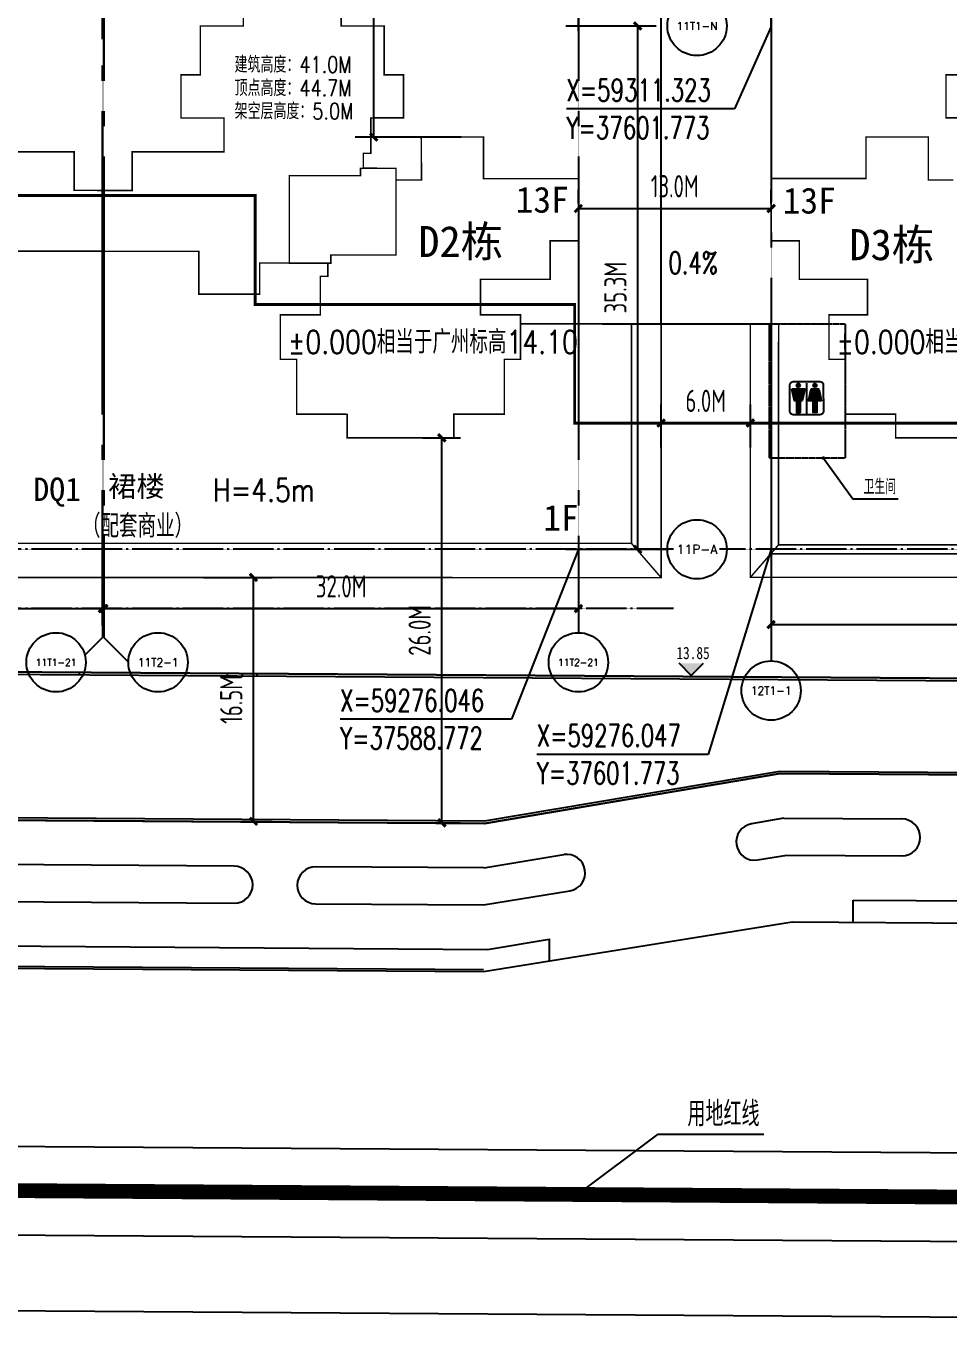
# Model space of a CAD drawing. Header units: inches. Extents: x 12502 to 585460, y 5002 to 415502.
# Drawn here: x 378289 to 440496, y 64103 to 153013 of the extents above; entities that cross this region are included whole.
import ezdxf
from ezdxf.enums import TextEntityAlignment as Align

# ---------------------------------------------------------------- set-up
doc = ezdxf.new("R2010")
doc.units = ezdxf.units.IN
doc.header["$MEASUREMENT"] = 0
for name, pattern in [('DASH', [0.35, 0.25, -0.1]), ('DOTE', [2.42, 2, -0.2, 0.02, -0.2]), ('X-A7-L1-PLAN$0$DOTE', [2.42, 2, -0.2, 0.02, -0.2])]:
    doc.linetypes.add(name, pattern=pattern)
for name, color, linetype in [('-1-500室外标高', 4, 'Continuous'), ('@YL', 2, 'Continuous'), ('@填充', 8, 'Continuous'), ('AXIS_TEXT', 7, 'Continuous'), ('DIM_COOR', 3, 'Continuous'), ('DIM_LEAD', 3, 'Continuous'), ('DIM_SYMB', 3, 'Continuous'), ('DL_道路红线_干道网_', 6, 'Continuous'), ('DL_道路红线_支路网_', 1, 'Continuous'), ('DOTE', 16, 'Continuous'), ('PUB_DIM', 3, 'Continuous'), ('PUB_TEXT', 7, 'Continuous'), ('RMJM - P1 - P - 120-1$0$文字说明', 7, 'Continuous'), ('SHAPE', 161, 'Continuous'), ('YD_设施符号', 7, 'Continuous'), ('地下轮廓', 5, 'Continuous'), ('屋顶轮廓', 36, 'Continuous'), ('总图草图2013_08_27$0$花都地段2', 6, 'Continuous'), ('扑救面', 2, 'Continuous')]:
    doc.layers.add(name, color=color, linetype=linetype)
doc.styles.add('_TCH_AXIS', font='COMPLEX', dxfattribs={"bigfont": 'GBCBIG'})
doc.styles.add('_TCH_DIM', font='SIMPLEX', dxfattribs={"bigfont": 'GBCBIG'})
doc.styles.add('_TCH_DIM_T3', font='SIMPLEX', dxfattribs={"width": 0.705882, "bigfont": 'GBCBIG'})
doc.styles.add('DIM_FONT', font='superos.shx', dxfattribs={"width": 0.8, "bigfont": 'haiwenzw.shx'})
doc.styles.add('DIMST', font='', dxfattribs={"width": 0.8})
doc.styles.add('RMJM - P1 - P - 120-1$0$RMJM_TEXT', font='arial.ttf', dxfattribs={"height": 2.5})
doc.styles.add('text_zheng', font='simplex.shx', dxfattribs={"width": 0.8, "bigfont": 'hztxt.shx'})
doc.styles.get('DIMST').set_extended_font_data('SimSun')
doc.dimstyles.new('_TCH_ARCH&&500', dxfattribs={"dimtxt": 1487.5, "dimasz": 500, "dimexe": 1250, "dimexo": 1500, "dimgap": 631.25, "dimtad": 1, "dimdec": 0, "dimzin": 0, "dimdsep": 46, "dimtxsty": '_TCH_DIM_T3', "dimblk": 'ARCHTICK', "dimcen": 0.09, "dimclrt": 7, "dimazin": 2, "dimtfac": 1, "dimtdec": 0, "dimtix": 1, "dimtmove": 2, "dimatfit": 3, "dimfxl": 1, "dimtolj": 1, "dimtzin": 0, "dimarcsym": 0})
doc.dimstyles.new('DIMN500', dxfattribs={"dimscale": 5, "dimtxt": 300, "dimasz": 100, "dimexe": 250, "dimexo": 300, "dimgap": 150, "dimtad": 1, "dimdec": 0, "dimzin": 0, "dimdsep": 46, "dimtxsty": 'DIM_FONT', "dimblk": 'ARCHTICK', "dimcen": 0.09, "dimclrt": 7, "dimazin": 2, "dimtfac": 1, "dimtdec": 0, "dimtix": 1, "dimtmove": 2, "dimatfit": 3, "dimldrblk": 'ARCHTICK', "dimfxl": 1, "dimtolj": 1, "dimtzin": 0, "dimarcsym": 0})

# ---------------------------------------------------------------- blocks, each defined once
blk = doc.blocks.new('_ArchTick')
at = {"color": 0, "linetype": 'ByBlock', "const_width": 0.4}
blk.add_lwpolyline([(-0.5, -0.5), (0.5, 0.5)], dxfattribs=at)
blk = doc.blocks.new('*D151')
at = {"layer": 'Defpoints', "color": 0, "transparency": 16777216}
for p in [(63447, -149142), (31446, -155523), (63447, -155523)]:
    blk.add_point(p, dxfattribs=at)
at = {"layer": 'PUB_DIM', "color": 0, "lineweight": -2, "transparency": 16777216}
for p, q in [((31446, -154023), (31446, -147892)), ((63447, -154023), (63447, -147892)), ((31446, -149142), (63447, -149142))]:
    blk.add_line(p, q, dxfattribs=at)
at = {"layer": 'PUB_DIM', "color": 0, "lineweight": -2, "transparency": 16777216, "xscale": 500, "yscale": 500, "zscale": 500, "rotation": 180}
blk.add_blockref('_ArchTick', (31446, -149142), dxfattribs=at)
at = {"layer": 'PUB_DIM', "color": 0, "lineweight": -2, "transparency": 16777216, "xscale": 500, "yscale": 500, "zscale": 500}
blk.add_blockref('_ArchTick', (63447, -149142), dxfattribs=at)
at = {"layer": 'PUB_DIM', "color": 7, "transparency": 16777216, "insert": (47447, -147642), "char_height": 1500, "attachment_point": 5, "style": 'DIM_FONT'}
blk.add_mtext('\\A1;32.0M', dxfattribs=at)
blk = doc.blocks.new('*D152')
at = {"layer": 'Defpoints', "color": 0, "transparency": 16777216}
for p in [(31446, -186481), (63447, -186481), (63447, -192463)]:
    blk.add_point(p, dxfattribs=at)
at = {"layer": 'PUB_DIM', "color": 0, "lineweight": -2, "transparency": 16777216}
for p, q in [((31446, -187981), (31446, -193713)), ((63447, -187981), (63447, -193713)), ((31446, -192463), (63447, -192463))]:
    blk.add_line(p, q, dxfattribs=at)
at = {"layer": 'PUB_DIM', "color": 0, "lineweight": -2, "transparency": 16777216, "xscale": 500, "yscale": 500, "zscale": 500, "rotation": 180}
blk.add_blockref('_ArchTick', (31446, -192463), dxfattribs=at)
at = {"layer": 'PUB_DIM', "color": 0, "lineweight": -2, "transparency": 16777216, "xscale": 500, "yscale": 500, "zscale": 500}
blk.add_blockref('_ArchTick', (63447, -192463), dxfattribs=at)
at = {"layer": 'PUB_DIM', "color": 7, "transparency": 16777216, "insert": (47447, -190963), "char_height": 1500, "attachment_point": 5, "style": 'DIM_FONT'}
blk.add_mtext('\\A1;32.0M', dxfattribs=at)
blk = doc.blocks.new('*D153')
at = {"layer": 'Defpoints', "color": 0, "transparency": 16777216}
for p in [(95556, -149141), (63556, -154989), (95556, -154989)]:
    blk.add_point(p, dxfattribs=at)
at = {"layer": 'PUB_DIM', "color": 0, "lineweight": -2, "transparency": 16777216}
for p, q in [((63556, -153489), (63556, -147891)), ((95556, -153489), (95556, -147891)), ((63556, -149141), (95556, -149141))]:
    blk.add_line(p, q, dxfattribs=at)
at = {"layer": 'PUB_DIM', "color": 0, "lineweight": -2, "transparency": 16777216, "xscale": 500, "yscale": 500, "zscale": 500, "rotation": 180}
blk.add_blockref('_ArchTick', (63556, -149141), dxfattribs=at)
at = {"layer": 'PUB_DIM', "color": 0, "lineweight": -2, "transparency": 16777216, "xscale": 500, "yscale": 500, "zscale": 500}
blk.add_blockref('_ArchTick', (95556, -149141), dxfattribs=at)
at = {"layer": 'PUB_DIM', "color": 7, "transparency": 16777216, "insert": (79556, -147641), "char_height": 1500, "attachment_point": 5, "style": 'DIM_FONT'}
blk.add_mtext('\\A1;32.0M', dxfattribs=at)
blk = doc.blocks.new('*D154')
at = {"layer": 'Defpoints', "color": 0, "transparency": 16777216}
for p in [(63556, -186434), (95556, -186434), (95556, -192463)]:
    blk.add_point(p, dxfattribs=at)
at = {"layer": 'PUB_DIM', "color": 0, "lineweight": -2, "transparency": 16777216}
for p, q in [((63556, -187934), (63556, -193713)), ((95556, -187934), (95556, -193713)), ((63556, -192463), (95556, -192463))]:
    blk.add_line(p, q, dxfattribs=at)
at = {"layer": 'PUB_DIM', "color": 0, "lineweight": -2, "transparency": 16777216, "xscale": 500, "yscale": 500, "zscale": 500, "rotation": 180}
blk.add_blockref('_ArchTick', (63556, -192463), dxfattribs=at)
at = {"layer": 'PUB_DIM', "color": 0, "lineweight": -2, "transparency": 16777216, "xscale": 500, "yscale": 500, "zscale": 500}
blk.add_blockref('_ArchTick', (95556, -192463), dxfattribs=at)
at = {"layer": 'PUB_DIM', "color": 7, "transparency": 16777216, "insert": (79556, -190963), "char_height": 1500, "attachment_point": 5, "style": 'DIM_FONT'}
blk.add_mtext('\\A1;32.0M', dxfattribs=at)
blk = doc.blocks.new('*D155')
at = {"layer": 'Defpoints', "color": 0, "transparency": 16777216}
for p in [(93210, -153142), (99556, -153142), (93210, -188463)]:
    blk.add_point(p, dxfattribs=at)
at = {"layer": 'PUB_DIM', "color": 0, "lineweight": -2, "transparency": 16777216}
for p, q in [((94710, -153142), (100806, -153142)), ((99556, -188463), (99556, -153142)), ((94710, -188463), (100806, -188463))]:
    blk.add_line(p, q, dxfattribs=at)
at = {"layer": 'PUB_DIM', "color": 0, "lineweight": -2, "transparency": 16777216, "xscale": 500, "yscale": 500, "zscale": 500}
for p, rotation in [((99556, -153142), 90), ((99556, -188463), 270)]:
    blk.add_blockref('_ArchTick', p, dxfattribs=dict(at, rotation=rotation))
at = {"layer": 'PUB_DIM', "color": 7, "transparency": 16777216, "insert": (98056, -170802), "char_height": 1500, "attachment_point": 5, "rotation": 90, "style": 'DIM_FONT'}
blk.add_mtext('\\A1;35.3M', dxfattribs=at)
blk = doc.blocks.new('*D156')
at = {"layer": 'Defpoints', "color": 0, "transparency": 16777216}
for p in [(195220, -152416), (163219, -157959), (195220, -157959)]:
    blk.add_point(p, dxfattribs=at)
at = {"layer": 'PUB_DIM', "color": 0, "lineweight": -2, "transparency": 16777216}
for p, q in [((163219, -156459), (163219, -151166)), ((195220, -156459), (195220, -151166)), ((163219, -152416), (195220, -152416))]:
    blk.add_line(p, q, dxfattribs=at)
at = {"layer": 'PUB_DIM', "color": 0, "lineweight": -2, "transparency": 16777216, "xscale": 500, "yscale": 500, "zscale": 500, "rotation": 180}
blk.add_blockref('_ArchTick', (163219, -152416), dxfattribs=at)
at = {"layer": 'PUB_DIM', "color": 0, "lineweight": -2, "transparency": 16777216, "xscale": 500, "yscale": 500, "zscale": 500}
blk.add_blockref('_ArchTick', (195220, -152416), dxfattribs=at)
at = {"layer": 'PUB_DIM', "color": 7, "transparency": 16777216, "insert": (179219, -150916), "char_height": 1500, "attachment_point": 5, "style": 'DIM_FONT'}
blk.add_mtext('\\A1;32.0M', dxfattribs=at)
blk = doc.blocks.new('*D157')
at = {"layer": 'Defpoints', "color": 0, "transparency": 16777216}
for p in [(163219, -190684), (195220, -190684), (195220, -196814)]:
    blk.add_point(p, dxfattribs=at)
at = {"layer": 'PUB_DIM', "color": 0, "lineweight": -2, "transparency": 16777216}
for p, q in [((163219, -192184), (163219, -198064)), ((195220, -192184), (195220, -198064)), ((163219, -196814), (195220, -196814))]:
    blk.add_line(p, q, dxfattribs=at)
at = {"layer": 'PUB_DIM', "color": 0, "lineweight": -2, "transparency": 16777216, "xscale": 500, "yscale": 500, "zscale": 500, "rotation": 180}
blk.add_blockref('_ArchTick', (163219, -196814), dxfattribs=at)
at = {"layer": 'PUB_DIM', "color": 0, "lineweight": -2, "transparency": 16777216, "xscale": 500, "yscale": 500, "zscale": 500}
blk.add_blockref('_ArchTick', (195220, -196814), dxfattribs=at)
at = {"layer": 'PUB_DIM', "color": 7, "transparency": 16777216, "insert": (179219, -195314), "char_height": 1500, "attachment_point": 5, "style": 'DIM_FONT'}
blk.add_mtext('\\A1;32.0M', dxfattribs=at)
blk = doc.blocks.new('D1D2lkx')
at = {"layer": 'SHAPE', "const_width": 100}
for points in [[(56575, -95941), (62984, -95941), (62985, -91841), (61075, -91835), (61074, -89235), (54875, -89235)], [(79084, -79340), (79084, -80740), (81984, -80740), (81984, -84040), (83284, -84040), (83284, -86940), (81084, -86946), (81084, -89340), (80584, -89340), (80584, -90340), (82784, -90346), (82784, -91140), (84507, -91140), (84484, -88240), (88684, -88240), (88684, -91040), (95084, -91040), (95084, -95246), (93184, -95240), (93184, -97846), (88484, -97846), (88484, -100240), (91184, -100240), (91184, -103240), (90084, -103240), (90084, -106940), (86684, -106940), (86685, -108540), (79484, -108540), (79484, -106946), (76084, -106940), (76084, -103240), (74984, -103240), (74984, -100240), (77684, -100240), (77684, -97640), (78184, -97640), (78184, -96740), (73584, -96740), (73584, -98840), (69484, -98840), (69484, -95946), (63074, -95946), (63074, -91846), (64984, -91840), (64984, -89240), (71184, -89240), (71184, -86946), (68284, -86946), (68284, -84040), (69584, -84040), (69584, -80746), (72484, -80740), (72484, -79340)], [(32874, -97640), (30878, -97640), (30878, -117961), (100665, -117972), (100665, -100850), (91185, -100840)], [(98665, -100840), (98665, -115661), (33178, -115661), (33178, -97835)], [(98665, -115661), (100665, -117972)]]:
    blk.add_lwpolyline(points, dxfattribs=at)
blk.add_lwpolyline([(80384, -90346), (82784, -90346), (82784, -96196), (78384, -96196), (78384, -96746), (75584, -96746), (75584, -90846), (80384, -90846)], close=True, dxfattribs=at)
blk = doc.blocks.new('D3D4lkx')
at = {"layer": 'SHAPE', "const_width": 100}
for points in [[(168689, -101327), (163389, -101321), (163389, -118442), (217972, -118447), (231946, -104877), (231946, -80058), (235347, -62687), (220665, -62687), (218198, -75058), (218198, -86887), (217098, -86887)], [(233106, -62687), (229746, -79844), (229746, -103952), (217080, -116247), (165289, -116247), (165292, -101326)], [(177889, -84527), (176589, -84527), (176589, -87427), (178789, -87427)], [(177089, -91627), (175389, -91627), (175389, -88727), (171189, -88727), (171189, -91527), (164789, -91527), (164789, -95727), (166689, -95727), (166689, -98327), (171289, -98327), (171289, -100727), (168689, -100727), (168689, -103727), (169789, -103727), (169789, -107427), (173189, -107427), (173189, -109027), (180389, -109027)], [(165289, -116247), (163389, -118442)]]:
    blk.add_lwpolyline(points, dxfattribs=at)
blk = doc.blocks.new('gjwz')
at = {"color": 251, "linetype": 'DASH'}
blk.add_lwpolyline([(36070564, 59282207), (36065463, 59282207), (36065463, 59291267), (36070564, 59291267)], close=True, dxfattribs=at)
blk = doc.blocks.new('*U53')
at = {"layer": 'YD_设施符号', "linetype": 'Continuous'}
for p, q in [((48778.61, 60317.96), (48778.24, 60317.09)), ((48778.24, 60317.09), (48778.24, 60317.09)), ((48778.24, 60317.09), (48778.24, 60317.09)), ((48778.24, 60317.09), (48778.24, 60317.09)), ((48778.24, 60317.09), (48778.61, 60316.22)), ((48779.48, 60318.33), (48778.61, 60317.97)), ((48778.61, 60317.97), (48778.61, 60317.97)), ((48778.61, 60317.97), (48778.61, 60317.96)), ((48778.61, 60317.96), (48778.61, 60317.96)), ((48780.35, 60317.97), (48779.48, 60318.33)), ((48780.35, 60317.97), (48780.35, 60317.97)), ((48780.35, 60317.97), (48780.35, 60317.96)), ((48780.35, 60317.96), (48780.35, 60317.96)), ((48780.35, 60317.96), (48780.72, 60317.09)), ((48780.72, 60317.09), (48780.36, 60316.22)), ((48780.72, 60317.09), (48780.72, 60317.09)), ((48780.72, 60317.09), (48780.72, 60317.09)), ((48780.72, 60317.09), (48780.72, 60317.09)), ((48789.85, 60317.96), (48789.49, 60317.09)), ((48789.49, 60317.09), (48789.49, 60317.09)), ((48789.49, 60317.09), (48789.49, 60317.09)), ((48789.49, 60317.09), (48789.49, 60317.09)), ((48789.49, 60317.09), (48789.85, 60316.22)), ((48790.73, 60318.33), (48789.85, 60317.97)), ((48789.85, 60317.97), (48789.85, 60317.97)), ((48789.85, 60317.97), (48789.85, 60317.96)), ((48789.85, 60317.96), (48789.85, 60317.96)), ((48790.73, 60318.33), (48790.73, 60318.33)), ((48790.73, 60318.33), (48790.73, 60318.33)), ((48790.73, 60318.33), (48791.6, 60317.97)), ((48791.6, 60317.97), (48791.6, 60317.97)), ((48791.6, 60317.97), (48791.6, 60317.96)), ((48791.6, 60317.96), (48791.6, 60317.96)), ((48791.6, 60317.96), (48791.97, 60317.09)), ((48791.96, 60317.09), (48791.6, 60316.22)), ((48791.97, 60317.09), (48791.96, 60317.09)), ((48791.96, 60317.09), (48791.96, 60317.09)), ((48791.97, 60317.09), (48791.97, 60317.09)), ((48783.77, 60314.56), (48775.18, 60314.56)), ((48775.18, 60314.56), (48776.96, 60306.69)), ((48778.61, 60316.22), (48778.61, 60316.22)), ((48778.61, 60316.22), (48778.61, 60316.22)), ((48778.61, 60316.22), (48778.61, 60316.22)), ((48778.61, 60316.22), (48779.48, 60315.85)), ((48780.35, 60316.22), (48779.48, 60315.85)), ((48779.48, 60315.85), (48779.48, 60315.85)), ((48779.48, 60315.85), (48779.48, 60315.85)), ((48780.36, 60316.22), (48780.35, 60316.22)), ((48780.35, 60316.22), (48780.35, 60316.22)), ((48780.36, 60316.22), (48780.36, 60316.22)), ((48783.77, 60314.56), (48781.97, 60306.69)), ((48783.77, 60314.56), (48783.77, 60314.56)), ((48788.24, 60314.56), (48786.44, 60306.69)), ((48793.25, 60314.56), (48788.24, 60314.56)), ((48788.24, 60314.56), (48788.24, 60314.56)), ((48788.24, 60314.56), (48788.24, 60314.56)), ((48789.85, 60316.22), (48789.85, 60316.22)), ((48789.85, 60316.22), (48789.86, 60316.22)), ((48789.86, 60316.22), (48789.86, 60316.22)), ((48790.73, 60315.85), (48789.86, 60316.22)), ((48791.6, 60316.22), (48790.73, 60315.85)), ((48791.6, 60316.22), (48791.6, 60316.22)), ((48791.6, 60316.22), (48791.6, 60316.22)), ((48791.6, 60316.22), (48791.6, 60316.22)), ((48793.25, 60314.56), (48793.25, 60314.56)), ((48793.25, 60314.56), (48793.25, 60314.56)), ((48793.25, 60314.56), (48793.25, 60314.56)), ((48793.25, 60314.56), (48795.03, 60306.69)), ((48776.96, 60306.69), (48776.96, 60306.69)), ((48776.96, 60306.69), (48776.96, 60306.69)), ((48776.96, 60306.69), (48776.96, 60306.69)), ((48776.96, 60306.69), (48776.96, 60306.69)), ((48776.96, 60306.69), (48776.96, 60306.69)), ((48776.96, 60306.69), (48776.96, 60306.69)), ((48778.18, 60306.69), (48776.96, 60306.69)), ((48776.96, 60306.69), (48776.96, 60306.69)), ((48780.75, 60306.69), (48778.18, 60306.69)), ((48780.75, 60306.69), (48778.18, 60306.69)), ((48778.18, 60306.69), (48778.18, 60306.69)), ((48778.18, 60306.69), (48778.19, 60298.89)), ((48778.19, 60298.89), (48778.19, 60298.88)), ((48778.19, 60298.88), (48778.19, 60298.88)), ((48780.75, 60298.88), (48778.19, 60298.88)), ((48778.19, 60298.88), (48778.19, 60298.88)), ((48781.97, 60306.69), (48780.75, 60306.69)), ((48780.75, 60306.69), (48780.75, 60306.69)), ((48780.75, 60306.69), (48780.75, 60306.69)), ((48780.75, 60306.69), (48780.75, 60298.89)), ((48780.75, 60298.89), (48780.75, 60298.88)), ((48780.75, 60298.88), (48780.75, 60298.88)), ((48781.97, 60306.69), (48781.97, 60306.69)), ((48781.97, 60306.69), (48781.97, 60306.69)), ((48781.97, 60306.69), (48781.97, 60306.69)), ((48781.97, 60306.69), (48781.97, 60306.69)), ((48786.44, 60306.69), (48786.44, 60306.69)), ((48786.44, 60306.69), (48786.44, 60306.69)), ((48789.46, 60306.69), (48786.44, 60306.69)), ((48786.44, 60306.69), (48786.44, 60306.69)), ((48792.03, 60306.69), (48789.46, 60306.69)), ((48789.46, 60306.69), (48789.46, 60306.69)), ((48789.46, 60306.69), (48789.46, 60306.69)), ((48789.46, 60306.69), (48789.46, 60306.69)), ((48789.46, 60306.69), (48789.46, 60306.69)), ((48789.46, 60306.69), (48789.46, 60306.69)), ((48789.46, 60306.69), (48789.46, 60298.89)), ((48792.03, 60298.89), (48789.46, 60298.88)), ((48789.46, 60298.88), (48789.46, 60298.89)), ((48795.03, 60306.69), (48792.03, 60306.69)), ((48792.03, 60306.69), (48792.03, 60306.69)), ((48792.03, 60306.69), (48792.03, 60306.69)), ((48792.03, 60306.69), (48792.03, 60306.69)), ((48792.03, 60306.69), (48792.03, 60306.69)), ((48792.03, 60306.69), (48792.03, 60306.69)), ((48792.03, 60306.69), (48792.03, 60298.89))]:
    blk.add_line(p, q, dxfattribs=at)
for points in [[(48778.61, 60317.96), (48778.24, 60317.09), (48780.72, 60317.09)], [(48778.24, 60317.09), (48778.24, 60317.09), (48780.72, 60317.09)], [(48778.24, 60317.09), (48778.24, 60317.09), (48780.72, 60317.09)], [(48778.24, 60317.09), (48778.24, 60317.09), (48780.72, 60317.09)], [(48778.24, 60317.09), (48778.61, 60316.22), (48780.36, 60316.22)], [(48779.48, 60318.33), (48778.61, 60317.97), (48780.35, 60317.97)], [(48778.61, 60317.97), (48778.61, 60317.97), (48780.35, 60317.97)], [(48778.61, 60317.97), (48778.61, 60317.96), (48780.35, 60317.96)], [(48778.61, 60317.96), (48778.61, 60317.96), (48780.35, 60317.96)], [(48789.85, 60317.96), (48789.49, 60317.09), (48791.97, 60317.09)], [(48789.49, 60317.09), (48789.49, 60317.09), (48791.97, 60317.09)], [(48789.49, 60317.09), (48789.49, 60317.09), (48791.96, 60317.09)], [(48789.49, 60317.09), (48789.49, 60317.09), (48791.96, 60317.09)], [(48789.49, 60317.09), (48789.85, 60316.22), (48791.6, 60316.22)], [(48790.73, 60318.33), (48789.85, 60317.97), (48791.6, 60317.97)], [(48789.85, 60317.97), (48789.85, 60317.97), (48791.6, 60317.97)], [(48789.85, 60317.97), (48789.85, 60317.96), (48791.6, 60317.96)], [(48789.85, 60317.96), (48789.85, 60317.96), (48791.6, 60317.96)], [(48790.73, 60318.33), (48790.73, 60318.33), (48790.73, 60318.33)], [(48783.77, 60314.56), (48775.18, 60314.56), (48783.77, 60314.56)], [(48775.18, 60314.56), (48776.96, 60306.69), (48781.97, 60306.69)], [(48778.61, 60316.22), (48778.61, 60316.22), (48780.36, 60316.22)], [(48778.61, 60316.22), (48778.61, 60316.22), (48780.35, 60316.22)], [(48778.61, 60316.22), (48778.61, 60316.22), (48780.35, 60316.22)], [(48778.61, 60316.22), (48779.48, 60315.85), (48779.48, 60315.85)], [(48788.24, 60314.56), (48786.44, 60306.69), (48795.03, 60306.69)], [(48793.25, 60314.56), (48788.24, 60314.56), (48793.25, 60314.56)], [(48788.24, 60314.56), (48788.24, 60314.56), (48793.25, 60314.56)], [(48788.24, 60314.56), (48788.24, 60314.56), (48793.25, 60314.56)], [(48789.85, 60316.22), (48789.85, 60316.22), (48791.6, 60316.22)], [(48789.85, 60316.22), (48789.86, 60316.22), (48791.6, 60316.22)], [(48789.86, 60316.22), (48789.86, 60316.22), (48791.6, 60316.22)], [(48776.96, 60306.69), (48776.96, 60306.69), (48781.97, 60306.69)], [(48776.96, 60306.69), (48776.96, 60306.69), (48781.97, 60306.69)], [(48776.96, 60306.69), (48776.96, 60306.69), (48781.97, 60306.69)], [(48776.96, 60306.69), (48776.96, 60306.69), (48781.97, 60306.69)], [(48776.96, 60306.69), (48776.96, 60306.69), (48780.75, 60306.69)], [(48776.96, 60306.69), (48776.96, 60306.69), (48778.18, 60306.69)], [(48780.75, 60306.69), (48778.18, 60306.69), (48780.75, 60306.69)], [(48778.18, 60306.69), (48778.18, 60306.69), (48780.75, 60306.69)], [(48778.18, 60306.69), (48778.19, 60298.89), (48780.75, 60298.89)], [(48778.19, 60298.89), (48778.19, 60298.88), (48780.75, 60298.88)], [(48778.19, 60298.88), (48778.19, 60298.88), (48780.75, 60298.88)], [(48786.44, 60306.69), (48786.44, 60306.69), (48792.03, 60306.69)], [(48786.44, 60306.69), (48786.44, 60306.69), (48789.46, 60306.69)], [(48792.03, 60306.69), (48789.46, 60306.69), (48792.03, 60306.69)], [(48789.46, 60306.69), (48789.46, 60306.69), (48792.03, 60306.69)], [(48789.46, 60306.69), (48789.46, 60306.69), (48792.03, 60306.69)], [(48789.46, 60306.69), (48789.46, 60306.69), (48792.03, 60306.69)], [(48789.46, 60306.69), (48789.46, 60306.69), (48792.03, 60306.69)], [(48789.46, 60306.69), (48789.46, 60306.69), (48792.03, 60306.69)], [(48789.46, 60306.69), (48789.46, 60298.89), (48792.03, 60298.89)]]:
    blk.add_solid(points, dxfattribs=at)
at = {"layer": 'YD_设施符号', "linetype": 'Continuous', "extrusion": (0, 0, -1)}
for points in [[(-48778.24, 60317.09), (-48780.72, 60317.09), (-48780.72, 60317.09)], [(-48778.24, 60317.09), (-48780.72, 60317.09), (-48780.72, 60317.09)], [(-48778.24, 60317.09), (-48780.72, 60317.09), (-48780.72, 60317.09)], [(-48778.24, 60317.09), (-48780.72, 60317.09), (-48780.36, 60316.22)], [(-48778.61, 60317.97), (-48780.35, 60317.97), (-48780.35, 60317.97)], [(-48778.61, 60317.97), (-48780.35, 60317.97), (-48780.35, 60317.96)], [(-48778.61, 60317.96), (-48780.35, 60317.96), (-48780.35, 60317.96)], [(-48778.61, 60317.96), (-48780.35, 60317.96), (-48780.72, 60317.09)], [(-48789.49, 60317.09), (-48791.97, 60317.09), (-48791.97, 60317.09)], [(-48789.49, 60317.09), (-48791.97, 60317.09), (-48791.96, 60317.09)], [(-48789.49, 60317.09), (-48791.96, 60317.09), (-48791.96, 60317.09)], [(-48789.49, 60317.09), (-48791.96, 60317.09), (-48791.6, 60316.22)], [(-48789.85, 60317.97), (-48791.6, 60317.97), (-48791.6, 60317.97)], [(-48789.85, 60317.97), (-48791.6, 60317.97), (-48791.6, 60317.96)], [(-48789.85, 60317.96), (-48791.6, 60317.96), (-48791.6, 60317.96)], [(-48789.85, 60317.96), (-48791.6, 60317.96), (-48791.97, 60317.09)], [(-48790.73, 60318.33), (-48790.73, 60318.33), (-48791.6, 60317.97)], [(-48775.18, 60314.56), (-48783.77, 60314.56), (-48781.97, 60306.69)], [(-48778.61, 60316.22), (-48780.36, 60316.22), (-48780.36, 60316.22)], [(-48778.61, 60316.22), (-48780.36, 60316.22), (-48780.35, 60316.22)], [(-48778.61, 60316.22), (-48780.35, 60316.22), (-48780.35, 60316.22)], [(-48778.61, 60316.22), (-48780.35, 60316.22), (-48779.48, 60315.85)], [(-48779.48, 60315.85), (-48779.48, 60315.85), (-48779.48, 60315.85)], [(-48788.24, 60314.56), (-48793.25, 60314.56), (-48793.25, 60314.56)], [(-48788.24, 60314.56), (-48793.25, 60314.56), (-48793.25, 60314.56)], [(-48788.24, 60314.56), (-48793.25, 60314.56), (-48795.03, 60306.69)], [(-48789.85, 60316.22), (-48791.6, 60316.22), (-48791.6, 60316.22)], [(-48789.85, 60316.22), (-48791.6, 60316.22), (-48791.6, 60316.22)], [(-48789.86, 60316.22), (-48791.6, 60316.22), (-48791.6, 60316.22)], [(-48789.86, 60316.22), (-48791.6, 60316.22), (-48790.73, 60315.85)], [(-48776.96, 60306.69), (-48781.97, 60306.69), (-48781.97, 60306.69)], [(-48776.96, 60306.69), (-48781.97, 60306.69), (-48781.97, 60306.69)], [(-48776.96, 60306.69), (-48781.97, 60306.69), (-48781.97, 60306.69)], [(-48776.96, 60306.69), (-48781.97, 60306.69), (-48781.97, 60306.69)], [(-48776.96, 60306.69), (-48781.97, 60306.69), (-48780.75, 60306.69)], [(-48776.96, 60306.69), (-48780.75, 60306.69), (-48778.18, 60306.69)], [(-48776.96, 60306.69), (-48778.18, 60306.69), (-48776.96, 60306.69)], [(-48778.18, 60306.69), (-48780.75, 60306.69), (-48780.75, 60306.69)], [(-48778.18, 60306.69), (-48780.75, 60306.69), (-48780.75, 60298.89)], [(-48778.19, 60298.89), (-48780.75, 60298.89), (-48780.75, 60298.88)], [(-48778.19, 60298.88), (-48780.75, 60298.88), (-48780.75, 60298.88)], [(-48778.19, 60298.88), (-48780.75, 60298.88), (-48778.19, 60298.88)], [(-48786.44, 60306.69), (-48795.03, 60306.69), (-48792.03, 60306.69)], [(-48786.44, 60306.69), (-48792.03, 60306.69), (-48789.46, 60306.69)], [(-48786.44, 60306.69), (-48789.46, 60306.69), (-48786.44, 60306.69)], [(-48789.46, 60306.69), (-48792.03, 60306.69), (-48792.03, 60306.69)], [(-48789.46, 60306.69), (-48792.03, 60306.69), (-48792.03, 60306.69)], [(-48789.46, 60306.69), (-48792.03, 60306.69), (-48792.03, 60306.69)], [(-48789.46, 60306.69), (-48792.03, 60306.69), (-48792.03, 60306.69)], [(-48789.46, 60306.69), (-48792.03, 60306.69), (-48792.03, 60306.69)], [(-48789.46, 60306.69), (-48792.03, 60306.69), (-48792.03, 60298.89)], [(-48789.46, 60298.89), (-48792.03, 60298.89), (-48789.46, 60298.88)], [(-48792.03, 60306.69), (-48792.03, 60306.69), (-48792.03, 60306.69)]]:
    blk.add_solid(points, dxfattribs=at)
blk = doc.blocks.new('*D231')
at = {"layer": 'Defpoints', "color": 0, "transparency": 16777216}
for p in [(427123, 126237), (421104, 123085), (427123, 123085)]:
    blk.add_point(p, dxfattribs=at)
at = {"layer": 'PUB_DIM', "color": 0, "lineweight": -2, "transparency": 16777216}
for p, q in [((421104, 124585), (421104, 127487)), ((427123, 124585), (427123, 127487)), ((421104, 126237), (427123, 126237))]:
    blk.add_line(p, q, dxfattribs=at)
at = {"layer": 'PUB_DIM', "color": 0, "lineweight": -2, "transparency": 16777216, "xscale": 500, "yscale": 500, "zscale": 500, "rotation": 180}
blk.add_blockref('_ArchTick', (421104, 126237), dxfattribs=at)
at = {"layer": 'PUB_DIM', "color": 0, "lineweight": -2, "transparency": 16777216, "xscale": 500, "yscale": 500, "zscale": 500}
blk.add_blockref('_ArchTick', (427123, 126237), dxfattribs=at)
at = {"layer": 'PUB_DIM', "color": 7, "transparency": 16777216, "insert": (424113, 127737), "char_height": 1500, "attachment_point": 5, "style": 'DIM_FONT'}
blk.add_mtext('\\A1;6.0M', dxfattribs=at)
blk = doc.blocks.new('*D239')
at = {"layer": 'Defpoints', "color": 0, "transparency": 16777216}
for p in [(26123, 76828), (521609, 73449), (521554, 65353)]:
    blk.add_point(p, dxfattribs=at)
at = {"layer": 'PUB_DIM', "color": 0, "lineweight": -2, "transparency": 16777216}
for p, q in [((26112, 75328), (26059, 67483)), ((521599, 71949), (521545, 64103)), ((26067, 68733), (521554, 65353))]:
    blk.add_line(p, q, dxfattribs=at)
at = {"layer": 'PUB_DIM', "color": 0, "lineweight": -2, "transparency": 16777216, "xscale": 500, "yscale": 500, "zscale": 500}
for p, rotation in [((26067, 68733), 179.609202194531), ((521554, 65353), 359.6092021945309)]:
    blk.add_blockref('_ArchTick', p, dxfattribs=dict(at, rotation=rotation))
at = {"layer": 'PUB_DIM', "color": 7, "transparency": 16777216, "insert": (273821, 68543), "char_height": 1500, "attachment_point": 5, "rotation": 359.6092, "style": 'DIM_FONT'}
blk.add_mtext('\\A1;495.5M', dxfattribs=at)
blk = doc.blocks.new('*D247')
at = {"layer": 'Defpoints', "color": 0, "transparency": 16777216}
for p in [(428523, 140720), (415523, 139560), (428523, 139560)]:
    blk.add_point(p, dxfattribs=at)
at = {"layer": 'PUB_DIM', "color": 0, "lineweight": -2, "transparency": 16777216}
for p, q in [((415523, 141060), (415523, 141970)), ((428523, 141060), (428523, 141970)), ((415523, 140720), (428523, 140720))]:
    blk.add_line(p, q, dxfattribs=at)
at = {"layer": 'PUB_DIM', "color": 0, "lineweight": -2, "transparency": 16777216, "xscale": 500, "yscale": 500, "zscale": 500, "rotation": 180}
blk.add_blockref('_ArchTick', (415523, 140720), dxfattribs=at)
at = {"layer": 'PUB_DIM', "color": 0, "lineweight": -2, "transparency": 16777216, "xscale": 500, "yscale": 500, "zscale": 500}
blk.add_blockref('_ArchTick', (428523, 140720), dxfattribs=at)
at = {"layer": 'PUB_DIM', "color": 7, "transparency": 16777216, "insert": (422023, 142220), "char_height": 1500, "attachment_point": 5, "style": 'DIM_FONT'}
blk.add_mtext('\\A1;13.0M', dxfattribs=at)
blk = doc.blocks.new('*D271')
at = {"layer": 'Defpoints', "color": 0, "transparency": 16777216}
for p in [(403523, 125238), (406315, 125238), (403523, 99255)]:
    blk.add_point(p, dxfattribs=at)
at = {"layer": 'PUB_DIM', "color": 0, "lineweight": -2, "transparency": 16777216}
for p, q in [((405023, 125238), (407565, 125238)), ((406315, 99255), (406315, 125238)), ((405023, 99255), (407565, 99255))]:
    blk.add_line(p, q, dxfattribs=at)
at = {"layer": 'PUB_DIM', "color": 0, "lineweight": -2, "transparency": 16777216, "xscale": 500, "yscale": 500, "zscale": 500}
for p, rotation in [((406315, 125238), 90), ((406315, 99255), 270)]:
    blk.add_blockref('_ArchTick', p, dxfattribs=dict(at, rotation=rotation))
at = {"layer": 'PUB_DIM', "color": 7, "transparency": 16777216, "insert": (404815, 112246), "char_height": 1500, "attachment_point": 5, "rotation": 90, "style": 'DIM_FONT'}
blk.add_mtext('\\A1;26.0M', dxfattribs=at)
blk = doc.blocks.new('*D272')
at = {"layer": 'Defpoints', "color": 0, "transparency": 16777216}
for p in [(388744, 115817), (393607, 115817), (388744, 99356)]:
    blk.add_point(p, dxfattribs=at)
at = {"layer": 'PUB_DIM', "color": 0, "lineweight": -2, "transparency": 16777216}
for p, q in [((390244, 115817), (394857, 115817)), ((393607, 99356), (393607, 115817)), ((390244, 99356), (394857, 99356))]:
    blk.add_line(p, q, dxfattribs=at)
at = {"layer": 'PUB_DIM', "color": 0, "lineweight": -2, "transparency": 16777216, "xscale": 500, "yscale": 500, "zscale": 500}
for p, rotation in [((393607, 115817), 90), ((393607, 99356), 270)]:
    blk.add_blockref('_ArchTick', p, dxfattribs=dict(at, rotation=rotation))
at = {"layer": 'PUB_DIM', "color": 7, "transparency": 16777216, "insert": (392107, 107586), "char_height": 1500, "attachment_point": 5, "rotation": 90, "style": 'DIM_FONT'}
blk.add_mtext('\\A1;16.5M', dxfattribs=at)
blk = doc.blocks.new('gdzh')
at = {"layer": 'PUB_TEXT', "style": 'text_zheng', "width": 0.8}
for s, p in [('建筑高度：41.0M', (37262343, 59367742)), ('顶点高度：44.7M', (37262343, 59366162)), ('架空层高度：5.0M', (37262343, 59364600))]:
    blk.add_text(s, height=1093.1, dxfattribs=at).set_placement(p)
blk = doc.blocks.new('*D316')
at = {"layer": 'Defpoints', "color": 0, "transparency": 16777216}
for p in [(401716, 194861), (409122, 194861), (409122, 145538)]:
    blk.add_point(p, dxfattribs=at)
at = {"layer": 'PUB_DIM', "color": 0, "lineweight": -2, "transparency": 16777216}
for p, q in [((407622, 194861), (400466, 194861)), ((401716, 145538), (401716, 194861)), ((407622, 145538), (400466, 145538))]:
    blk.add_line(p, q, dxfattribs=at)
at = {"layer": 'PUB_DIM', "color": 0, "lineweight": -2, "transparency": 16777216, "xscale": 500, "yscale": 500, "zscale": 500}
for p, rotation in [((401716, 194861), 90), ((401716, 145538), 270)]:
    blk.add_blockref('_ArchTick', p, dxfattribs=dict(at, rotation=rotation))
at = {"layer": 'PUB_DIM', "color": 7, "transparency": 16777216, "insert": (400341, 170200), "char_height": 1487.5, "attachment_point": 5, "rotation": 90, "style": '_TCH_DIM_T3'}
blk.add_mtext('\\A1;49.3M', dxfattribs=at)
blk = doc.blocks.new('D1D2dwzx')
at = {"layer": 'DOTE', "linetype": 'DOTE'}
for p, q in [((63446.4, -146067.7), (63446.4, -193599.9)), ((63556.8, -146067.4), (63556.5, -193599.9)), ((95556.5, -146114.9), (95556.5, -193599.9)), ((101965, -188462.5), (27973.7, -188462.5)), ((101965, -192462.5), (27973.7, -192462.5))]:
    blk.add_line(p, q, dxfattribs=at)
at = {"layer": 'PUB_DIM'}
for p, q in [((99158.5, -188462.5), (101558.5, -188462.5)), ((63446.7, -193599.9), (63446.7, -194422.2)), ((63556.5, -193599.9), (63556.5, -194422.2)), ((95556.1, -193599.9), (95556.1, -194092.6)), ((62263.2, -195605.8), (63446.7, -194422.2)), ((65203.3, -196069), (63556.5, -194422.2))]:
    blk.add_line(p, q, dxfattribs=at)
for centre in [(103558.5, -153142.4), (103558.5, -188462.5), (60323.4, -196092.6), (67203.1, -196092.6), (95556.1, -196092.6)]:
    blk.add_circle(centre, 2000, dxfattribs=at)
at = {"layer": 'AXIS_TEXT', "style": '_TCH_AXIS'}
for s, height, p, p2 in [('11T1-N', 529.71, (102183.8, -153407.2), (104933.2, -153407.2)), ('11P-A', 598.35, (102190.8, -188761.7), (104926.2, -188761.7)), ('11T1-21', 486.6, (58944.7, -196335.9), (61702.1, -196335.9)), ('11T2-1', 554.2, (65830.8, -196369.7), (68575.4, -196369.7)), ('11T2-21', 467.54, (94175.8, -196326.4), (96936.5, -196326.4))]:
    blk.add_text(s, height=height, dxfattribs=at).set_placement(p, p2, align=Align.FIT)
at = {"layer": 'PUB_DIM'}
for p1, p2, distance, text, picture, middle in [((31446.4, -155522.7), (63446.7, -155522.7), 6380.3, '32.0M', '*D151', (47446.6, -147642.4)), ((63556.5, -154988.8), (95556.1, -154988.8), 5847.4, '32.0M', '*D153', (79556.3, -147641.4)), ((93210.4, -188462.5), (93210.4, -153142.4), -6346.1, '35.3M', '*D155', (98056.5, -170802.5)), ((31446.4, -186481.1), (63446.7, -186481.1), -5981.4, '32.0M', '*D152', (47446.6, -190962.5)), ((63556.5, -186433.6), (95556.1, -186433.6), -6028.9, '32.0M', '*D154', (79556.3, -190962.5))]:
    dim = blk.add_aligned_dim(p1=p1, p2=p2, distance=distance, text=text, dimstyle='DIMN500', dxfattribs=at)
    dim.commit()
    dim.dimension.update_dxf_attribs({"geometry": picture, "text_midpoint": middle})
blk = doc.blocks.new('D3D4dwzx')
at = {"layer": 'DOTE', "linetype": 'DOTE'}
for p, q in [((163219.3, -151100.9), (163219.3, -196873.1)), ((232629.2, -191735.7), (159746.6, -191735.7))]:
    blk.add_line(p, q, dxfattribs=at)
at = {"layer": 'PUB_DIM'}
blk.add_line((163219.3, -196873.1), (163219.3, -199273.1), dxfattribs=at)
blk.add_circle((163219.3, -201273.1), 2000, dxfattribs=at)
at = {"layer": 'AXIS_TEXT', "style": '_TCH_AXIS'}
blk.add_text('12T1-1', height=554.2, dxfattribs=at).set_placement((161847, -201550.2), (164591.6, -201550.2), align=Align.FIT)
at = {"layer": 'PUB_DIM'}
for p1, p2, distance, picture, middle in [((163219.3, -157959.3), (195219.6, -157959.3), 5543.7, '*D156', (179219.5, -150915.6)), ((163219.3, -190683.8), (195219.6, -190683.8), -6129.8, '*D157', (179219.5, -195313.5))]:
    dim = blk.add_aligned_dim(p1=p1, p2=p2, distance=distance, text='32.0M', dimstyle='DIMN500', dxfattribs=at)
    dim.commit()
    dim.dimension.update_dxf_attribs({"geometry": picture, "text_midpoint": middle})

msp = doc.modelspace()

# ---------------------------------------------------------------- hatches: boundary and pattern name
at = {"layer": '-1-500室外标高'}
msp.add_hatch(color=113, dxfattribs=at).paths.add_polyline_path([(423139.8, 109205.7), (423964.8, 110030.7), (422314.8, 110030.7)])

# ---------------------------------------------------------------- linework, layer by layer
at = {"layer": '-1-500室外标高', "color": 113}
for q in [(422314.8, 110030.7), (423964.8, 110030.7)]:
    msp.add_line((423139.8, 109205.7), q, dxfattribs=at)
at = {"layer": '@YL', "color": 1, "linetype": 'X-A7-L1-PLAN$0$DOTE', "ltscale": 2.5, "const_width": 1000}
msp.add_lwpolyline([(521608.9, 73448.8), (528262, 368502.5), (229244, 388843.2), (219696.8, 248494.8), (61243.9, 250686.9), (26304.7, 103523.4), (26122.6, 76828.4)], close=True, dxfattribs=at)
at = {"layer": '@YL'}
for points in [[(417116.4, 132937.4), (428422.9, 132937.4)], [(479132.3, 102239.2), (429133.5, 102580.2), (409197.6, 99216.1), (235590.6, 100400.3), (226260, 110464.2), (485787.5, 108701.7), (479132.3, 102239.2)]]:
    msp.add_lwpolyline(points, dxfattribs=at)
at = {"layer": '@YL', "color": 8}
msp.add_lwpolyline([(479071.9, 102389.6), (429121.4, 102730.3), (409185.6, 99366.2), (235656.5, 100549.8), (226605.8, 110311.8), (485420.2, 108554.2)], close=True, dxfattribs=at)
for points in [[(381864.2, 109275.4), (381864.2, 109402.8)], [(391864.2, 109207.2), (391864.2, 109334.6)], [(392864.2, 109200.4), (392864.2, 109327.8)], [(393864.2, 109193.5), (393864.2, 109321)]]:
    msp.add_lwpolyline(points, dxfattribs=at)
at = {"layer": '@填充'}
msp.add_lwpolyline([(481316.4, 117388.4), (428422.9, 117416.2)], dxfattribs=at)
at = {"layer": 'DIM_COOR', "color": 3}
for p, q in [((428523.1, 152993.7), (426059.8, 147440.6)), ((426059.8, 147440.6), (414729.8, 147440.6)), ((415522.8, 117716.2), (411000.6, 106246.9)), ((428523.1, 117717.3), (424270.3, 103875.2)), ((411000.6, 106246.9), (399450.6, 106246.9)), ((424270.3, 103875.2), (412720.3, 103875.2))]:
    msp.add_line(p, q, dxfattribs=at)
at = {"layer": 'DIM_LEAD'}
for p, q in [((432050.9, 123877.3), (434037.3, 121121.9)), ((434037.3, 121121.9), (437085.9, 121121.9)), ((415527.7, 74214.6), (420899, 78242.3)), ((420899, 78242.3), (428023.6, 78242.3))]:
    msp.add_line(p, q, dxfattribs=at)
for points, const_width in [([(432015.8, 123926, 1), (432086, 123828.6, 1)], 120), ([(415447.7, 74154.6, 1), (415607.7, 74274.6, 1)], 200)]:
    msp.add_lwpolyline(points, format="xyb", close=True, dxfattribs=dict(at, const_width=const_width))
at = {"layer": 'DIM_SYMB'}
msp.add_lwpolyline([(423295.1, 135782.2, 0, 0, 0), (423295.1, 131781.2, 400, 0, 0), (423295.1, 130281.2, 0, 0, 0)], format="xyseb", dxfattribs=at)
at = {"layer": 'DL_道路红线_干道网_', "color": 8}
for p, q in [((429133.5, 102580.2), (479132.3, 102239.2)), ((429133.5, 102580.2), (479132.3, 102239.2)), ((429133.5, 102580.2), (479132.3, 102239.2)), ((429141.4, 102580.2), (479140.2, 102239.2)), ((429141.4, 102580.2), (479140.2, 102239.2)), ((429141.4, 102580.2), (479140.2, 102239.2)), ((429141.4, 102580.2), (479140.2, 102239.2)), ((429374.7, 99578.5), (427206.1, 99191)), ((429374.7, 99578.5), (437333.9, 99518.6)), ((409145.3, 96210.9), (414543.2, 97109.5)), ((427607.9, 96750.1), (429575.6, 97077.1)), ((429575.6, 97077.1), (437444.4, 97023.4)), ((392307.9, 96322.7), (374816.9, 96450.6)), ((409145.3, 96210.9), (397816.4, 96293.7)), ((409128, 93711), (414945.1, 94668.6)), ((374799.9, 93950.6), (392307.9, 93822.7)), ((397799.3, 93793.8), (409128, 93711)), ((434065.2, 94046.4), (480988, 93726.4)), ((359282.2, 91081.6), (409395.3, 90714.6)), ((409395.3, 90714.6), (413550.3, 91398.6)), ((248312, 78311.2), (478430.6, 76743.1)), ((248271.1, 72311.3), (478389.7, 70743.3))]:
    msp.add_line(p, q, dxfattribs=at)
for points in [[(429133.5, 102580.2), (409197.6, 99216.1)], [(429133.5, 102580.2), (409197.6, 99216.1)], [(429133.5, 102580.2), (409197.6, 99216.1)], [(429141.4, 102580.2), (409205.5, 99216.1)], [(429141.4, 102580.2), (409205.5, 99216.1)], [(429141.4, 102580.2), (409205.5, 99216.1)], [(429141.4, 102580.2), (409205.5, 99216.1)], [(434055, 92546.4), (434065.2, 94046.4)], [(413550.3, 91423.1), (413550.3, 89929.8)]]:
    msp.add_lwpolyline(points, dxfattribs=at)
for centre, radius, start, end in [((427407, 97970.6), 1236.9, 99.348276, 279.348276), ((437333.9, 98268.6), 1250, 270, 90), ((414744.1, 95889), 1236.9, 279.348276, 99.348276), ((392307.9, 95072.7), 1250, 270, 90), ((397807.9, 95043.7), 1250, 89.609202, 269.609202)]:
    msp.add_arc(centre, radius, start, end, dxfattribs=at)
at = {"layer": 'DL_道路红线_支路网_', "color": 4}
for p, q in [((429133.5, 102580.2), (479132.3, 102239.2)), ((409129.5, 89216.4), (429937.4, 92574.5)), ((429937.4, 92574.5), (480985.7, 92226.3)), ((235216.5, 90402.6), (409129.5, 89216.4))]:
    msp.add_line(p, q, dxfattribs=at)
at = {"layer": 'DL_道路红线_支路网_', "color": 8}
msp.add_line((235217.6, 90552.6), (409130.5, 89366.4), dxfattribs=at)
at = {"layer": 'DL_道路红线_支路网_', "color": 4}
msp.add_lwpolyline([(429133.5, 102580.2), (409197.6, 99216.1)], dxfattribs=at)
at = {"layer": 'YD_设施符号'}
msp.add_lwpolyline([(432044.4, 128820.8), (432044.7, 127020.8, -0.4142136), (431819.7, 126795.8), (430019.7, 126795.6, -0.4142136), (429794.7, 127020.5), (429794.4, 128820.5, -0.4142136), (430019.4, 129045.6), (431819.4, 129045.8, -0.4142136)], format="xyb", close=True, dxfattribs=at)
for points in [[(430919.4, 128927.9), (430919.7, 126884.7)], [(429926.7, 128524), (430785.9, 128524.1), (430606.3, 127737), (430105.1, 127736.9), (429926.7, 128524)], [(431912.3, 127737.1), (431053.2, 127737), (431232.8, 128524.1), (431734, 128524.2), (431912.3, 127737.1)], [(430227.5, 127736.9), (430227.5, 126956.3), (430484, 126956.4), (430483.9, 127737)], [(431611.7, 127737.1), (431611.8, 126956.5), (431355.4, 126956.5), (431355.3, 127737.1)]]:
    msp.add_lwpolyline(points, dxfattribs=at)
for centre in [(430357, 128777), (431481.9, 128777.1)]:
    msp.add_circle(centre, 123.7, dxfattribs=at)
at = {"layer": '地下轮廓', "linetype": 'DASH', "ltscale": 3, "const_width": 200}
msp.add_lwpolyline([(371011.7, 141587.3), (393721.6, 141587.3), (393721.6, 134244.3), (415272.8, 134244.3), (415272.8, 126237.4), (465316.4, 126237.4), (465316.4, 136937.4), (480431.9, 136937.4), (480431.9, 147176.2), (494080.3, 147176.2), (494080.3, 222212.1)], dxfattribs=at)
at = {"layer": '总图草图2013_08_27$0$花都地段2', "color": 1}
msp.add_line((235598.5, 100400.2), (409205.5, 99216.1), dxfattribs=at)
msp.add_line((235598.5, 100400.2), (409205.5, 99216.1), dxfattribs=at)
msp.add_lwpolyline([(485787.4, 108694), (226260, 110464.2), (235598.5, 100400.2), (409205.5, 99216.1), (429141.4, 102580.2), (479140.2, 102239.2)], close=True, dxfattribs=at)
msp.add_lwpolyline([(235590.6, 100400.3), (409197.6, 99216.1), (429133.5, 102580.2), (479132.3, 102239.2)], dxfattribs=at)
at = {"layer": '扑救面', "color": 8, "linetype": 'DASH', "ltscale": 3}
msp.add_lwpolyline([(421116.4, 132938.5), (421116.4, 158374.3)], dxfattribs=at)

# ---------------------------------------------------------------- block references
for name, p in [('gjwz', (-35637040.6, -59158329.6)), ('D3D4dwzx', (265303.8, 309453)), ('D1D2dwzx', (319966.4, 306178.7)), ('gdzh', (-36870010.8, -59217856.9))]:
    msp.add_blockref(name, p)
at = {"layer": 'YD_设施符号', "linetype": 'Continuous', "xscale": 100, "yscale": 100, "zscale": 100}
msp.add_blockref('*U53', (-4447591, -5902932), dxfattribs=at)
at = {"layer": '屋顶轮廓'}
for name, p in [('D3D4lkx', (263733.9, 234265.2)), ('D1D2lkx', (320438.3, 233778.1))]:
    msp.add_blockref(name, p, dxfattribs=at)

# ---------------------------------------------------------------- texts
at = {"layer": '-1-500室外标高', "color": 113, "style": 'DIMST', "width": 0.8}
msp.add_text('13.85', height=825, dxfattribs=at).set_placement((422134.1, 110305.7))
at = {"layer": 'PUB_TEXT'}
for s, height, style, width, p in [('X=59311.323', 1487.5, '_TCH_DIM', 0.705882, (414729.8, 147965.6)), ('Y=37601.773', 1487.5, '_TCH_DIM', 0.705882, (414729.8, 145428.1)), ('0.4%', 1487.5, '_TCH_DIM', 0.705882, (421595.1, 136307.2)), ('±0.000相当于广州标高14.10', 1561.518, 'text_zheng', 0.8, (395932, 130928.6)), ('±0.000相当于广州标高14.10', 1561.518, 'text_zheng', 0.8, (432932.7, 130925.1)), ('H=4.5m', 1561.52, 'text_zheng', 0.8, (390885.4, 120938.4)), ('（配套商业）', 1561.52, 'text_zheng', 0.8, (382039, 118509.3)), ('X=59276.046', 1487.5, '_TCH_DIM', 0.705882, (399450.6, 106771.9)), ('X=59276.047', 1487.5, '_TCH_DIM', 0.705882, (412720.3, 104400.2)), ('Y=37588.772', 1487.5, '_TCH_DIM', 0.705882, (399450.6, 104234.4)), ('Y=37601.773', 1487.5, '_TCH_DIM', 0.705882, (412720.3, 101862.7))]:
    msp.add_text(s, height=height, dxfattribs=dict(at, style=style, width=width)).set_placement(p)
at = {"layer": 'PUB_TEXT', "style": '_TCH_DIM'}
for s, height, p in [('卫生间', 1012.77, (434760.3, 121436.9)), ('用地红线', 1687.94, (422881.6, 78767.3))]:
    msp.add_text(s, height=height, dxfattribs=at).set_placement(p)
at = {"layer": 'RMJM - P1 - P - 120-1$0$文字说明', "attachment_point": 3, "style": 'RMJM - P1 - P - 120-1$0$RMJM_TEXT'}
for s, insert, char_height, width in [('{\\fSimSun|b0|i0|c134|p2;13F}', (414870.2, 142187.3), 1750, 4104.055), ('{\\fSimSun|b0|i0|c134|p2;13F}', (432882.7, 142126), 1750, 4104.055), ('{\\fSimSun|b0|i0|c134|p2;D2栋}', (410447.6, 139538.9), 2100, 7088.324), ('{\\fSimSun|b0|i0|c134|p2;D3栋}', (439523.6, 139330), 2100, 7088.324), ('{\\fSimSun|b0|i0|c134|p2;裙楼}', (387619.6, 122664.5), 1400, 4931.788), ('{\\fSimSun|b0|i0|c134|p2;DQ1}', (381974.4, 122556.4), 1575, 10913.182), ('{\\fSimSun|b0|i0|c134|p2;1F}', (415540.9, 120716.2), 1750, 4104.055)]:
    msp.add_mtext(s, dxfattribs=dict(at, insert=insert, char_height=char_height, width=width))

# ---------------------------------------------------------------- dimensions: what is measured, and where the dimension line sits
at = {"layer": 'PUB_DIM'}
for p1, p2, distance, text, dimstyle, picture, middle in [((409122.4, 145538.1), (409122.4, 194860.9), 7406.7, '49.3M', '_TCH_ARCH&&500', '*D316', (400340.7, 170199.5)), ((415522.8, 139560.2), (428523.1, 139560.2), 1160.1, '13.0M', 'DIMN500', '*D247', (422023, 142220.3)), ((421103.8, 123085.5), (427122.9, 123085.5), 3152, '6.0M', 'DIMN500', '*D231', (424113.3, 127737.4)), ((403522.8, 99254.8), (403522.8, 125238.1), -2792.2, '26.0M', 'DIMN500', '*D271', (404815, 112246.5)), ((388743.7, 99355.7), (388743.7, 115817.3), -4863.6, '16.5M', 'DIMN500', '*D272', (392107.4, 107586.5)), ((26122.6, 76828.4), (521608.9, 73448.8), -8096, '495.5M', 'DIMN500', '*D239', (273820.7, 68542.7))]:
    dim = msp.add_aligned_dim(p1=p1, p2=p2, distance=distance, text=text, dimstyle=dimstyle, dxfattribs=at)
    dim.commit()
    dim.dimension.update_dxf_attribs({"geometry": picture, "text_midpoint": middle})

doc.saveas('drawing.dxf')
